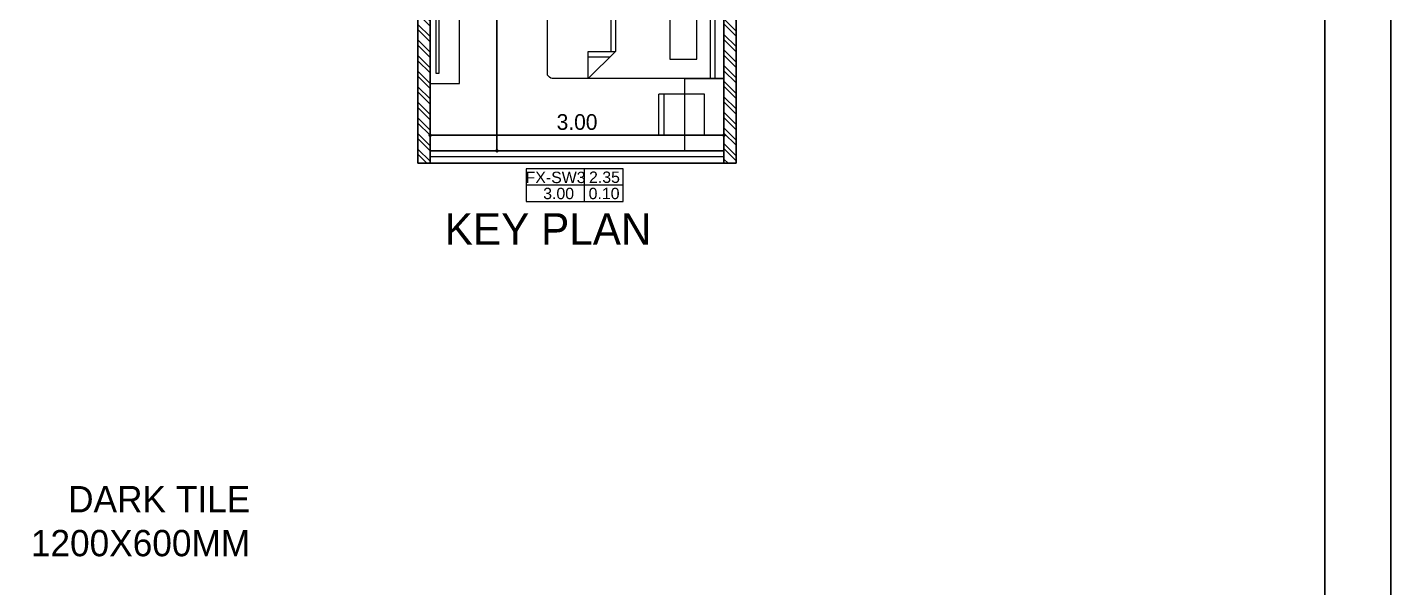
# Model space of a CAD drawing. Header units: metres. Extents: x 494 to 1845, y -666 to 1061.
# Drawn here: x 1790.4 to 1796.61, y 184.29 to 186.84 of the extents above; entities that cross this region are included whole.
import ezdxf

# ---------------------------------------------------------------- set-up
doc = ezdxf.new("R2010")
doc.units = ezdxf.units.M
doc.header["$MEASUREMENT"] = 0
doc.linetypes.add('1', pattern=[0])
doc.layers.get('Defpoints').update_dxf_attribs({"color": 12})
for name, color, linetype, lineweight in [('07 TEXT', 7, 'Continuous', 13), ('A-Wall Hatch', 8, 'Continuous', 9), ('DIMENSION', 8, 'Continuous', 5), ('VDA-DW TAGS', 4, 'Continuous', 9), ('VDA-FURNITURE', 8, 'Continuous', 13), ('VDA-HATCH', 8, 'Continuous', 9), ('VDA-SLIDING DOOR', 4, 'Continuous', 9), ('VDA-WALL', 250, 'Continuous', 25), ('VDA_FURNITURE', 8, 'Continuous', 13)]:
    doc.layers.add(name, color=color, linetype=linetype, lineweight=lineweight)
for name, color, linetype in [('10 HATCH', 253, 'Continuous'), ('A-AREA', 1, 'Continuous'), ('SHEET', 7, 'Continuous'), ('VDA-TEXT', 250, '1'), ('VDA-WALL BELOW', 8, 'Continuous')]:
    doc.layers.add(name, color=color, linetype=linetype)
doc.styles.add('0.2', font='arial.ttf', dxfattribs={"height": 0.2})
doc.styles.add('arial', font='arial.ttf', dxfattribs={"height": 0.3})
doc.styles.add('NAME PLATE', font='arial.ttf')
doc.styles.add('RS', font='GOTHIC.TTF')
doc.dimstyles.new('SMALL-1', dxfattribs={"dimtxt": 0.16, "dimasz": 0.035, "dimexe": 0, "dimexo": 0.1, "dimgap": 0.05, "dimtad": 1, "dimzin": 0, "dimdsep": 46, "dimtxsty": 'RS', "dimblk": 'DOT', "dimcen": 2.5, "dimclrd": 256, "dimclre": 256, "dimclrt": 5, "dimadec": 0, "dimazin": 0, "dimtfac": 1, "dimtdec": 3, "dimtofl": 0, "dimtmove": 0, "dimatfit": 3, "dimfxl": 0, "dimtolj": 1, "dimtzin": 0, "dimarcsym": 0})

# ---------------------------------------------------------------- blocks, each defined once
blk = doc.blocks.new('zw$DE63')
at = {"layer": 'VDA-FURNITURE', "extrusion": (-1.50799e-06, 1.20478e-06, 1)}
for p, q in [((0, 1.465), (0, 0.035)), ((1.8, 1.5), (0.046, 1.5)), ((0.692, 1.223), (0.415, 1.5)), ((0.415, 1.5), (0.415, 1.223)), ((1.8, 1.5), (1.662, 1.5)), ((1.662, 1.5), (1.662, 0)), ((1.708, 0), (1.708, 1.5)), ((1.8, 0), (1.8, 1.5)), ((1.8, 0), (1.8, 1.5)), ((0.635, 1.281), (0.415, 1.281)), ((1.246, 0.888), (1.246, 1.304)), ((1.246, 1.304), (1.523, 1.304)), ((1.523, 1.304), (1.523, 0.888)), ((0.415, 1.223), (0.692, 1.223)), ((0.646, 0), (0.646, 1.223)), ((0.692, 0), (0.692, 1.223)), ((1.523, 0.888), (1.246, 0.888)), ((1.523, 0.612), (1.246, 0.612)), ((1.246, 0.612), (1.246, 0.196)), ((1.523, 0.196), (1.523, 0.612)), ((1.246, 0.196), (1.523, 0.196)), ((0.046, 0), (1.8, 0)), ((1.662, 0), (1.8, 0))]:
    blk.add_line(p, q, dxfattribs=at)
at = {"layer": 'VDA-FURNITURE'}
for centre, start, end in [((0.065, 1.427), 104.4386, 149.3026), ((0.065, 0.073), 210.6974, 255.5614)]:
    blk.add_arc(centre, 0.0756, start, end, dxfattribs=at)
blk = doc.blocks.new('DFV')
at = {"layer": 'VDA_FURNITURE'}
for p, q in [((164.983, 153.532), (164.983, 153.067)), ((164.983, 153.532), (165.397, 153.532)), ((165.397, 153.067), (165.397, 153.532)), ((165.397, 153.481), (164.983, 153.481)), ((164.983, 153.067), (165.397, 153.067))]:
    blk.add_line(p, q, dxfattribs=at)
blk = doc.blocks.new('_Dot')
at = {"color": 0, "linetype": 'ByBlock', "lineweight": -2}
blk.add_line((-0.5, 0), (-1, 0), dxfattribs=at)
at = {"color": 0, "linetype": 'ByBlock', "const_width": 0.5}
blk.add_lwpolyline([(-0.25, 0, 1), (0.25, 0, 1)], format="xyb", close=True, dxfattribs=at)
blk = doc.blocks.new('*D425')
at = {"layer": 'Defpoints', "color": 0, "transparency": 16777216}
for p in [(4.94, -8.672), (1.94, -8.831), (4.94, -8.831)]:
    blk.add_point(p, dxfattribs=at)
at = {"layer": 'DIMENSION', "lineweight": -2, "transparency": 16777216}
for p, q in [((1.94, -8.731), (1.94, -8.672)), ((1.975, -8.672), (4.905, -8.672)), ((4.94, -8.731), (4.94, -8.672))]:
    blk.add_line(p, q, dxfattribs=at)
at = {"layer": 'DIMENSION', "lineweight": -2, "transparency": 16777216, "xscale": 0.035, "yscale": 0.035, "zscale": 0.035, "rotation": 180}
blk.add_blockref('_Dot', (1.94, -8.672), dxfattribs=at)
at = {"layer": 'DIMENSION', "lineweight": -2, "transparency": 16777216, "xscale": 0.035, "yscale": 0.035, "zscale": 0.035}
blk.add_blockref('_Dot', (4.94, -8.672), dxfattribs=at)
at = {"layer": 'DIMENSION', "color": 5, "transparency": 16777216, "insert": (3.44, -8.538), "char_height": 0.16, "attachment_point": 5, "style": 'RS'}
blk.add_mtext('\\A1;3.00', dxfattribs=at)
blk = doc.blocks.new('*D427')
at = {"layer": 'Defpoints', "color": 0, "transparency": 16777216}
for p in [(2.84, -5.481), (2.622, -8.831), (2.84, -8.831)]:
    blk.add_point(p, dxfattribs=at)
at = {"layer": 'DIMENSION', "lineweight": -2, "transparency": 16777216}
for p, q in [((2.74, -5.481), (2.622, -5.481)), ((2.622, -5.516), (2.622, -8.796)), ((2.74, -8.831), (2.622, -8.831))]:
    blk.add_line(p, q, dxfattribs=at)
at = {"layer": 'DIMENSION', "lineweight": -2, "transparency": 16777216, "xscale": 0.035, "yscale": 0.035, "zscale": 0.035}
for p, rotation in [((2.622, -5.481), 90), ((2.622, -8.831), 270)]:
    blk.add_blockref('_Dot', p, dxfattribs=dict(at, rotation=rotation))
at = {"layer": 'DIMENSION', "color": 5, "transparency": 16777216, "insert": (2.488, -7.156), "char_height": 0.16, "attachment_point": 5, "rotation": 90, "style": 'RS'}
blk.add_mtext('\\A1;3.35', dxfattribs=at)
blk = doc.blocks.new('FX SW3')
at = {"layer": 'VDA-DW TAGS'}
for p, q in [((1527.986, 314.015), (1527.986, 314.346)), ((1528.381, 314.181), (1527.391, 314.181))]:
    blk.add_line(p, q, dxfattribs=at)
blk.add_lwpolyline([(1528.381, 314.346), (1527.391, 314.346), (1527.391, 314.015), (1528.381, 314.015)], close=True, dxfattribs=at)
at = {"layer": 'VDA-DW TAGS', "char_height": 0.116, "attachment_point": 8, "style": 'arial'}
for s, insert, width in [('FX-SW3', (1527.691, 314.2), 0.28229), ('2.35', (1528.19, 314.202), 0.28229), ('3.00', (1527.722, 314.036), 0.27584), ('0.10', (1528.186, 314.036), 0.36617)]:
    blk.add_mtext(s, dxfattribs=dict(at, insert=insert, width=width))
blk = doc.blocks.new('AFDADSFADSF')
at = {"layer": 'A-Wall Hatch', "ltscale": 0.1}
h = blk.add_hatch(dxfattribs=at)
h.set_pattern_fill('ANSI32', color=256, scale=0.3, angle=270)
h.set_pattern_definition([(315, (5.06504, -8.95583), (0.0795495, 0.0795495), []), (315, (5.06504, -9.00886), (0.0795495, 0.0795495), [])])
h.paths.add_polyline_path([(3.29, 0.644), (3.415, 0.644), (3.415, 1.544), (6.765, 1.544), (6.765, -1.881), (5.515, -1.881), (5.515, -2.006), (7.24, -2.006), (7.24, -1.881), (6.89, -1.881), (6.89, -0.531), (7.24, -0.531), (7.24, -0.406), (6.89, -0.406), (6.89, 1.669), (3.29, 1.669)])
h.paths.add_polyline_path([(-1.31, -6.806), (-1.185, -6.806), (-1.185, 0.944), (0.165, 0.944), (0.165, -0.006), (0.29, -0.006), (0.29, 1.069), (-1.31, 1.069)])
h.paths.add_polyline_path([(-0.435, -1.581), (1.815, -1.581), (1.815, -4.456), (1.94, -4.456), (1.94, -1.581), (2.315, -1.581), (2.315, -1.456), (0.29, -1.456), (0.29, -0.606), (0.165, -0.606), (0.165, -1.456), (-0.435, -1.456)])
h.paths.add_polyline_path([(2.84, -5.481), (4.94, -5.481), (4.94, -8.956), (5.065, -8.956), (5.065, -5.356), (2.84, -5.356)])
h.paths.add_polyline_path([(7.365, -5.481), (7.365, -7.406), (7.49, -7.406), (7.49, -5.481), (8.365, -5.481), (8.365, -0.406), (8.24, -0.406), (8.24, -5.356), (7.365, -5.356)])
h.paths.add_polyline_path([(2.915, -1.581), (2.915, -1.456), (3.29, -1.456), (3.29, -0.556), (3.415, -0.556), (3.415, -1.456), (4.315, -1.456), (4.315, -2.006), (4.19, -2.006), (4.19, -1.581), (3.415, -1.581), (3.415, -4.456), (3.29, -4.456), (3.29, -3.656), (2.69, -3.656), (2.69, -3.531), (3.29, -3.531), (3.29, -1.581), (2.921, -1.581), (2.921, -1.581)])
h.paths.add_polyline_path([(1.215, -5.481), (1.815, -5.481), (1.815, -8.956), (1.94, -8.956), (1.94, -5.356), (1.215, -5.356)])
h.paths.add_polyline_path([(-1.185, -5.481), (-1.185, -5.356), (-0.585, -5.356), (-0.585, -5.481)])
h.paths.add_polyline_path([(6.865, -5.481), (6.865, -5.356), (7.365, -5.356), (7.365, -5.481)])
at = {"layer": 'A-AREA'}
blk.add_lwpolyline([(-1.185, 0.944), (0.165, 0.944), (0.165, -1.581), (3.415, -1.581), (3.415, 1.544), (6.765, 1.544), (6.765, -0.531), (7.24, -0.531), (7.24, -0.406), (8.24, -0.406), (8.24, -5.356), (7.365, -5.356), (7.365, -7.281), (4.94, -7.281), (4.94, -8.831), (1.94, -8.831), (1.94, -6.681), (-1.185, -6.681), (-1.185, 0.944)], dxfattribs=at)
at = {"layer": 'VDA-FURNITURE'}
for p, q in [((2.24, -8.143), (2.24, -6.643)), ((1.94, -8.143), (2.24, -8.143))]:
    blk.add_line(p, q, dxfattribs=at)
for points in [[(1.998, -8.039), (2.033, -8.039), (2.033, -6.793), (1.998, -6.793)], [(4.54, -8.093), (4.94, -8.093), (4.94, -8.831), (4.54, -8.831)]]:
    blk.add_lwpolyline(points, close=True, dxfattribs=at)
at = {"layer": 'VDA-SLIDING DOOR'}
blk.add_line((4.94, -8.893), (1.94, -8.893), dxfattribs=at)
at = {"layer": 'VDA-WALL'}
for p, q in [((1.94, -5.356), (1.94, -8.956)), ((5.065, -5.356), (5.065, -8.956)), ((1.815, -5.481), (1.815, -8.956)), ((4.94, -5.481), (4.94, -8.956)), ((1.94, -8.956), (1.815, -8.956)), ((5.065, -8.956), (4.94, -8.956))]:
    blk.add_line(p, q, dxfattribs=at)
at = {"layer": 'VDA-WALL BELOW'}
for p, q in [((4.94, -8.831), (1.94, -8.831)), ((4.94, -8.956), (1.94, -8.956))]:
    blk.add_line(p, q, dxfattribs=at)
at = {"layer": 'VDA-FURNITURE', "xscale": -1, "rotation": 180.0000002734229}
blk.add_blockref('zw$DE63', (3.14, -6.593), dxfattribs=at)
at = {"layer": 'VDA-FURNITURE', "lineweight": 0, "extrusion": (2.00688e-08, 0.000111805, 1), "xscale": 1.000054247983927, "yscale": 1.000054247983927, "zscale": 1.000054247983927, "rotation": 90.01490589218275}
blk.add_blockref('DFV', (157.858, -173.619, -0.001), dxfattribs=at)
at = {"layer": 'VDA-HATCH'}
blk.add_blockref('FX SW3', (-1524.47, -323.362), dxfattribs=at)
at = {"layer": 'DIMENSION'}
dim = blk.add_linear_dim(base=(2.622, -8.831), p1=(2.84, -5.481), p2=(2.84, -8.831), angle=90, dimstyle='SMALL-1', dxfattribs=at)
dim.commit()
dim.dimension.update_dxf_attribs({"geometry": '*D427', "text_midpoint": (2.488, -7.156)})
dim = blk.add_linear_dim(base=(4.94, -8.672), p1=(1.94, -8.831), p2=(4.94, -8.831), dimstyle='SMALL-1', dxfattribs=at)
dim.commit()
dim.dimension.update_dxf_attribs({"geometry": '*D425', "text_midpoint": (3.44, -8.538)})

msp = doc.modelspace()

# ---------------------------------------------------------------- linework, layer by layer
at = {"layer": '10 HATCH', "color": 0}
msp.add_lwpolyline([(1796.3133, 191.3107), (1779.9924, 191.3107), (1779.9924, 167.9793), (1796.3133, 167.9793)], close=True, dxfattribs=at)
at = {"layer": 'SHEET'}
msp.add_lwpolyline([(1796.6139, 191.6113), (1779.6918, 191.6113), (1779.6918, 167.6787), (1796.6139, 167.6787)], close=True, dxfattribs=at)

# ---------------------------------------------------------------- block references
at = {"xscale": 0.4461706695027229, "yscale": 0.4461706695027229, "zscale": 0.4461706695027229}
msp.add_blockref('AFDADSFADSF', (1791.3731, 190.2194), dxfattribs=at)

# ---------------------------------------------------------------- texts
at = {"layer": '07 TEXT', "insert": (1791.4193, 184.7528), "char_height": 0.12, "width": 1.394661, "attachment_point": 3, "style": '0.2'}
msp.add_mtext('{\\fCentury Gothic|b0|i0|c0|p34;DARK TILE }\\P{\\fCentury Gothic|b0|i0|c0|p34;1200X600MM}', dxfattribs=at)
at = {"layer": 'VDA-TEXT', "lineweight": 30, "insert": (1792.3054, 185.9951), "char_height": 0.143944, "width": 1.039421, "attachment_point": 1, "style": 'NAME PLATE'}
msp.add_mtext('{\\fCentury Gothic|b0|i0|c0|p34;KEY PLAN }', dxfattribs=at)

doc.saveas('drawing.dxf')
